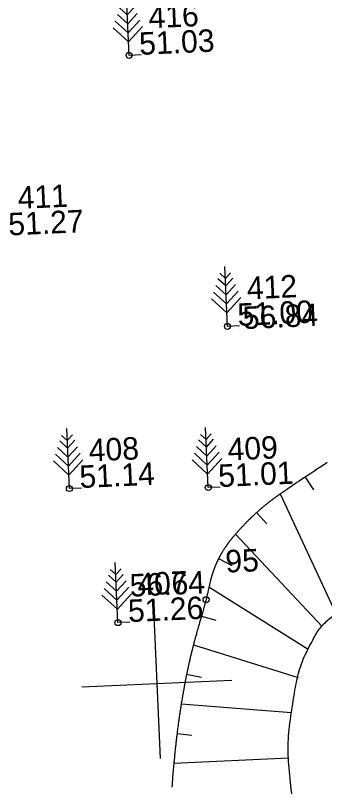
# Model space of a CAD drawing. Extents: x 642181 to 642470, y 6454579 to 6454826.
# Drawn here: x 642246.15 to 642256.44, y 6454645.71 to 6454671.41 of the extents above; entities that cross this region are included whole.
import ezdxf

# ---------------------------------------------------------------- set-up
doc = ezdxf.new("R2010")
doc.units = 0
for name, color, linetype in [('10', 7, 'Continuous'), ('31', 7, 'Continuous'), ('42', 7, 'Continuous'), ('54', 7, 'Continuous'), ('59', 7, 'Continuous'), ('61', 7, 'Continuous'), ('62', 7, 'Continuous'), ('Default', 7, 'Continuous')]:
    doc.layers.add(name, color=color, linetype=linetype)

# ---------------------------------------------------------------- blocks, each defined once
blk = doc.blocks.new('VKORIS')
at = {"layer": '61'}
for p, q in [((0, 250), (0, -250)), ((-250, 0), (250, 0))]:
    blk.add_line(p, q, dxfattribs=at)
blk = doc.blocks.new('POINT_DISPLAY')
at = {"layer": 'Default'}
blk.add_line((0, 0), (0, 0), dxfattribs=at)
blk = doc.blocks.new('PUNKT_1')
at = {"layer": '54'}
blk.add_circle((0, 0), 10, dxfattribs=at)
blk = doc.blocks.new('VMAND_8')
at = {"layer": '10'}
for p, q in [((0, 0), (0, 200)), ((0, 135), (-24.865, 159.865)), ((0, 160), (-18.108, 178.108)), ((0, 160), (18.108, 178.108)), ((0, 135), (24.865, 159.865)), ((0, 105), (-32.973, 137.973)), ((0, 105), (32.973, 137.973)), ((0, 75), (-41.081, 116.081)), ((0, 75), (41.081, 116.081)), ((0, 45), (-49.189, 94.189)), ((0, 45), (49.189, 94.189)), ((40, 0), (0, 0))]:
    blk.add_line(p, q, dxfattribs=at)

msp = doc.modelspace()

# ---------------------------------------------------------------- linework, layer by layer
at = {"layer": '42'}
for p, q in [((642255.793, 6454656.022), (642256.07, 6454655.606)), ((642254.963, 6454655.464), (642256.814, 6454651.481)), ((642254.18, 6454654.843), (642254.515, 6454654.472)), ((642253.48, 6454654.13), (642256.359, 6454651.046)), ((642252.914, 6454653.309), (642253.36, 6454653.084)), ((642252.594, 6454652.365), (642255.899, 6454650.295)), ((642252.345, 6454651.397), (642252.825, 6454651.259)), ((642252.075, 6454650.434), (642255.559, 6454649.352)), ((642251.851, 6454649.46), (642252.341, 6454649.359)), ((642251.672, 6454648.476), (642255.344, 6454648.181)), ((642251.532, 6454647.486), (642252.028, 6454647.424)), ((642251.424, 6454646.492), (642255.251, 6454646.667))]:
    msp.add_line(p, q, dxfattribs=at)
for points in [[(642256.529, 6454656.511), (642256.436, 6454656.449), (642256.348, 6454656.391), (642256.266, 6454656.337), (642256.209, 6454656.299)], [(642256.209, 6454656.299), (642256.189, 6454656.286), (642256.117, 6454656.238), (642256.05, 6454656.193), (642255.986, 6454656.151), (642255.868, 6454656.072), (642255.764, 6454656.002), (642255.673, 6454655.942), (642255.594, 6454655.889), (642255.524, 6454655.842), (642255.463, 6454655.801), (642255.41, 6454655.766), (642255.377, 6454655.744)], [(642255.377, 6454655.744), (642255.364, 6454655.734), (642255.282, 6454655.68), (642255.221, 6454655.639), (642255.175, 6454655.608), (642255.107, 6454655.562), (642255.038, 6454655.515), (642255.024, 6454655.506), (642255.01, 6454655.496), (642254.996, 6454655.486), (642254.982, 6454655.477), (642254.968, 6454655.468), (642254.955, 6454655.458), (642254.941, 6454655.449), (642254.928, 6454655.439), (642254.915, 6454655.43), (642254.902, 6454655.421), (642254.889, 6454655.412), (642254.876, 6454655.403), (642254.863, 6454655.394), (642254.85, 6454655.385), (642254.838, 6454655.376), (642254.826, 6454655.367), (642254.813, 6454655.358), (642254.801, 6454655.349), (642254.789, 6454655.34), (642254.777, 6454655.331), (642254.766, 6454655.323), (642254.754, 6454655.314), (642254.742, 6454655.305), (642254.731, 6454655.297), (642254.72, 6454655.288), (642254.708, 6454655.28), (642254.697, 6454655.272), (642254.686, 6454655.263), (642254.675, 6454655.255), (642254.664, 6454655.247), (642254.654, 6454655.238), (642254.643, 6454655.23), (642254.633, 6454655.222), (642254.622, 6454655.214), (642254.612, 6454655.206), (642254.602, 6454655.198), (642254.591, 6454655.19), (642254.581, 6454655.182), (642254.571, 6454655.174), (642254.562, 6454655.166), (642254.561, 6454655.166)], [(642254.406, 6454655.04), (642254.389, 6454655.026), (642254.373, 6454655.012), (642254.357, 6454654.999), (642254.341, 6454654.985), (642254.325, 6454654.972), (642254.31, 6454654.959), (642254.295, 6454654.945), (642254.28, 6454654.933), (642254.266, 6454654.92), (642254.251, 6454654.907), (642254.237, 6454654.895), (642254.224, 6454654.883), (642254.21, 6454654.871), (642254.197, 6454654.859), (642254.184, 6454654.847), (642254.171, 6454654.836), (642254.158, 6454654.824), (642254.146, 6454654.813), (642254.134, 6454654.802), (642254.122, 6454654.791), (642254.11, 6454654.78), (642254.098, 6454654.769), (642254.087, 6454654.759), (642254.076, 6454654.748), (642254.065, 6454654.738), (642254.054, 6454654.728), (642254.043, 6454654.718), (642254.033, 6454654.708), (642254.023, 6454654.698), (642254.013, 6454654.688), (642254.003, 6454654.679), (642253.993, 6454654.67), (642253.983, 6454654.66), (642253.974, 6454654.651), (642253.965, 6454654.642), (642253.956, 6454654.633), (642253.938, 6454654.616), (642253.92, 6454654.599), (642253.904, 6454654.582), (642253.888, 6454654.566), (642253.872, 6454654.551), (642253.857, 6454654.535), (642253.842, 6454654.521), (642253.828, 6454654.506), (642253.819, 6454654.497)], [(642254.561, 6454655.166), (642254.552, 6454655.159), (642254.532, 6454655.143), (642254.513, 6454655.128), (642254.495, 6454655.113), (642254.476, 6454655.098), (642254.458, 6454655.083), (642254.441, 6454655.069), (642254.423, 6454655.054), (642254.406, 6454655.04)], [(642253.819, 6454654.497), (642253.814, 6454654.492), (642253.801, 6454654.479), (642253.788, 6454654.466), (642253.776, 6454654.453), (642253.764, 6454654.441), (642253.753, 6454654.429), (642253.741, 6454654.417), (642253.731, 6454654.405), (642253.72, 6454654.394), (642253.71, 6454654.384), (642253.7, 6454654.373), (642253.691, 6454654.363), (642253.682, 6454654.353), (642253.673, 6454654.344), (642253.656, 6454654.325), (642253.64, 6454654.308), (642253.625, 6454654.292), (642253.611, 6454654.276), (642253.597, 6454654.262), (642253.585, 6454654.248), (642253.574, 6454654.236), (642253.563, 6454654.224), (642253.553, 6454654.212), (642253.543, 6454654.202), (642253.534, 6454654.192), (642253.518, 6454654.173), (642253.503, 6454654.157), (642253.491, 6454654.142), (642253.48, 6454654.13), (642253.47, 6454654.118), (642253.453, 6454654.099), (642253.44, 6454654.084), (642253.431, 6454654.073), (642253.417, 6454654.057), (642253.403, 6454654.04), (642253.395, 6454654.03), (642253.386, 6454654.021), (642253.378, 6454654.011), (642253.371, 6454654.002), (642253.363, 6454653.992), (642253.355, 6454653.983), (642253.347, 6454653.974), (642253.34, 6454653.964), (642253.333, 6454653.955), (642253.325, 6454653.946), (642253.318, 6454653.937), (642253.311, 6454653.928), (642253.304, 6454653.919), (642253.297, 6454653.91), (642253.29, 6454653.901), (642253.283, 6454653.892), (642253.276, 6454653.883), (642253.27, 6454653.875), (642253.263, 6454653.866), (642253.257, 6454653.857), (642253.25, 6454653.849)], [(642253.25, 6454653.849), (642253.244, 6454653.84), (642253.237, 6454653.832), (642253.231, 6454653.823), (642253.225, 6454653.815), (642253.219, 6454653.807), (642253.213, 6454653.799), (642253.207, 6454653.79), (642253.201, 6454653.782), (642253.196, 6454653.774), (642253.19, 6454653.766), (642253.184, 6454653.758), (642253.179, 6454653.75), (642253.173, 6454653.742), (642253.17, 6454653.738)], [(642253.17, 6454653.738), (642253.168, 6454653.734), (642253.162, 6454653.727), (642253.157, 6454653.719), (642253.152, 6454653.711), (642253.147, 6454653.704), (642253.141, 6454653.696), (642253.136, 6454653.688), (642253.131, 6454653.681), (642253.126, 6454653.673), (642253.122, 6454653.666), (642253.117, 6454653.659), (642253.112, 6454653.651), (642253.107, 6454653.644), (642253.103, 6454653.637), (642253.093, 6454653.623), (642253.084, 6454653.609), (642253.076, 6454653.595), (642253.067, 6454653.581), (642253.059, 6454653.567), (642253.05, 6454653.554), (642253.042, 6454653.541), (642253.035, 6454653.528), (642253.027, 6454653.515), (642253.019, 6454653.502), (642253.012, 6454653.49), (642253.005, 6454653.477), (642252.998, 6454653.465), (642252.991, 6454653.453), (642252.985, 6454653.441), (642252.978, 6454653.43), (642252.972, 6454653.418), (642252.966, 6454653.407), (642252.959, 6454653.396), (642252.954, 6454653.385), (642252.948, 6454653.374), (642252.942, 6454653.363), (642252.936, 6454653.353), (642252.931, 6454653.342), (642252.926, 6454653.332), (642252.921, 6454653.322), (642252.915, 6454653.312), (642252.911, 6454653.302), (642252.906, 6454653.292), (642252.901, 6454653.283), (642252.896, 6454653.273), (642252.892, 6454653.264), (642252.887, 6454653.255), (642252.883, 6454653.246), (642252.879, 6454653.237), (642252.874, 6454653.228), (642252.87, 6454653.219), (642252.866, 6454653.211), (642252.863, 6454653.203), (642252.859, 6454653.194), (642252.855, 6454653.186), (642252.851, 6454653.178), (642252.848, 6454653.17), (642252.844, 6454653.162), (642252.841, 6454653.155), (642252.837, 6454653.147), (642252.831, 6454653.132), (642252.825, 6454653.118), (642252.819, 6454653.104), (642252.813, 6454653.09), (642252.807, 6454653.077), (642252.802, 6454653.064), (642252.797, 6454653.051), (642252.792, 6454653.039), (642252.787, 6454653.028), (642252.783, 6454653.016), (642252.778, 6454653.005), (642252.774, 6454652.994), (642252.77, 6454652.984), (642252.766, 6454652.974), (642252.763, 6454652.964), (642252.759, 6454652.955), (642252.756, 6454652.946), (642252.753, 6454652.937), (642252.749, 6454652.928), (642252.746, 6454652.92), (642252.744, 6454652.911), (642252.741, 6454652.904), (642252.735, 6454652.888), (642252.73, 6454652.874), (642252.726, 6454652.86), (642252.722, 6454652.848)], [(642252.718, 6454652.836), (642252.714, 6454652.825), (642252.711, 6454652.814), (642252.708, 6454652.804), (642252.705, 6454652.795), (642252.702, 6454652.786), (642252.699, 6454652.778), (642252.695, 6454652.763), (642252.691, 6454652.75), (642252.687, 6454652.738), (642252.684, 6454652.728), (642252.682, 6454652.718), (642252.679, 6454652.711), (642252.675, 6454652.697), (642252.673, 6454652.686), (642252.668, 6454652.671), (642252.664, 6454652.655), (642252.661, 6454652.644), (642252.658, 6454652.633), (642252.655, 6454652.622), (642252.653, 6454652.612), (642252.65, 6454652.601), (642252.647, 6454652.591), (642252.642, 6454652.571), (642252.638, 6454652.551), (642252.633, 6454652.532), (642252.629, 6454652.514), (642252.624, 6454652.496), (642252.62, 6454652.479), (642252.616, 6454652.462), (642252.613, 6454652.446), (642252.609, 6454652.43), (642252.602, 6454652.399), (642252.596, 6454652.371), (642252.59, 6454652.344), (642252.567, 6454652.243), (642252.559, 6454652.205), (642252.551, 6454652.172), (642252.545, 6454652.144), (642252.539, 6454652.118), (642252.534, 6454652.096), (642252.529, 6454652.077), (642252.525, 6454652.06), (642252.522, 6454652.045), (642252.519, 6454652.033), (642252.516, 6454652.021), (642252.511, 6454652.002), (642252.507, 6454651.987), (642252.504, 6454651.976), (642252.5, 6454651.959), (642252.496, 6454651.942), (642252.489, 6454651.916), (642252.482, 6454651.889), (642252.479, 6454651.878)], [(642252.722, 6454652.848), (642252.722, 6454652.848), (642252.718, 6454652.836)], [(642252.479, 6454651.878), (642252.475, 6454651.863), (642252.468, 6454651.838), (642252.461, 6454651.813), (642252.454, 6454651.788), (642252.448, 6454651.764), (642252.441, 6454651.74), (642252.435, 6454651.716), (642252.428, 6454651.693), (642252.422, 6454651.67), (642252.41, 6454651.626), (642252.397, 6454651.582), (642252.385, 6454651.54), (642252.374, 6454651.499), (642252.363, 6454651.46), (642252.352, 6454651.422), (642252.341, 6454651.385), (642252.321, 6454651.313), (642252.282, 6454651.178), (642252.265, 6454651.12), (642252.249, 6454651.064), (642252.234, 6454651.013), (642252.22, 6454650.964), (642252.207, 6454650.919), (642252.207, 6454650.916)], [(642252.207, 6454650.916), (642252.195, 6454650.876), (642252.184, 6454650.836), (642252.174, 6454650.798), (642252.164, 6454650.763), (642252.155, 6454650.73), (642252.146, 6454650.699), (642252.138, 6454650.67), (642252.131, 6454650.643), (642252.124, 6454650.617), (642252.117, 6454650.593), (642252.111, 6454650.571), (642252.105, 6454650.55), (642252.1, 6454650.53), (642252.095, 6454650.511), (642252.086, 6454650.476), (642252.078, 6454650.446), (642252.071, 6454650.419), (642252.065, 6454650.396), (642252.06, 6454650.375), (642252.055, 6454650.358), (642252.047, 6454650.326), (642252.041, 6454650.303), (642252.037, 6454650.285), (642252.03, 6454650.258), (642252.024, 6454650.232)], [(642252.024, 6454650.232), (642252.016, 6454650.201), (642252.009, 6454650.171), (642252.002, 6454650.141), (642251.994, 6454650.111), (642251.987, 6454650.081), (642251.98, 6454650.051), (642251.974, 6454650.022), (642251.967, 6454649.993), (642251.96, 6454649.964), (642251.957, 6454649.948)], [(642251.957, 6454649.948), (642251.954, 6454649.935), (642251.947, 6454649.907), (642251.941, 6454649.879), (642251.934, 6454649.85), (642251.928, 6454649.823), (642251.922, 6454649.795), (642251.916, 6454649.768), (642251.91, 6454649.741), (642251.904, 6454649.714), (642251.898, 6454649.687), (642251.893, 6454649.66), (642251.887, 6454649.634), (642251.882, 6454649.608), (642251.876, 6454649.582), (642251.871, 6454649.556), (642251.865, 6454649.53), (642251.86, 6454649.505), (642251.855, 6454649.48), (642251.85, 6454649.455), (642251.845, 6454649.43), (642251.84, 6454649.405), (642251.835, 6454649.381), (642251.83, 6454649.357), (642251.825, 6454649.333), (642251.821, 6454649.309), (642251.816, 6454649.285), (642251.811, 6454649.262), (642251.807, 6454649.238), (642251.802, 6454649.215), (642251.798, 6454649.192), (642251.794, 6454649.17), (642251.789, 6454649.147), (642251.785, 6454649.124), (642251.781, 6454649.102), (642251.777, 6454649.08), (642251.773, 6454649.058), (642251.769, 6454649.036), (642251.765, 6454649.015), (642251.761, 6454648.993), (642251.756, 6454648.969)], [(642251.756, 6454648.969), (642251.753, 6454648.951), (642251.745, 6454648.909), (642251.738, 6454648.868), (642251.731, 6454648.827), (642251.724, 6454648.787), (642251.717, 6454648.748), (642251.711, 6454648.709), (642251.704, 6454648.671), (642251.698, 6454648.633), (642251.692, 6454648.596), (642251.686, 6454648.56), (642251.68, 6454648.524), (642251.674, 6454648.489), (642251.669, 6454648.454), (642251.663, 6454648.42), (642251.658, 6454648.386), (642251.653, 6454648.353), (642251.648, 6454648.32), (642251.643, 6454648.288), (642251.638, 6454648.256), (642251.633, 6454648.225), (642251.629, 6454648.194), (642251.624, 6454648.164), (642251.62, 6454648.134), (642251.615, 6454648.105), (642251.611, 6454648.076), (642251.607, 6454648.048), (642251.603, 6454648.02), (642251.599, 6454647.992), (642251.598, 6454647.982)], [(642251.598, 6454647.982), (642251.595, 6454647.965), (642251.592, 6454647.938), (642251.588, 6454647.912), (642251.584, 6454647.886), (642251.581, 6454647.861), (642251.577, 6454647.836), (642251.574, 6454647.811), (642251.571, 6454647.787), (642251.564, 6454647.739), (642251.558, 6454647.692), (642251.552, 6454647.647), (642251.547, 6454647.604), (642251.541, 6454647.562), (642251.536, 6454647.521), (642251.531, 6454647.481), (642251.527, 6454647.443), (642251.522, 6454647.406), (642251.518, 6454647.369), (642251.514, 6454647.335), (642251.51, 6454647.301), (642251.506, 6454647.268), (642251.502, 6454647.236), (642251.498, 6454647.205)], [(642251.498, 6454647.205), (642251.495, 6454647.176), (642251.492, 6454647.147), (642251.489, 6454647.119), (642251.486, 6454647.091), (642251.483, 6454647.065), (642251.477, 6454647.014), (642251.474, 6454646.989)], [(642251.474, 6454646.989), (642251.472, 6454646.966), (642251.467, 6454646.922), (642251.463, 6454646.88), (642251.458, 6454646.84), (642251.455, 6454646.803), (642251.451, 6454646.769), (642251.448, 6454646.736), (642251.445, 6454646.706), (642251.442, 6454646.677), (642251.437, 6454646.624), (642251.432, 6454646.577), (642251.428, 6454646.536), (642251.425, 6454646.5), (642251.422, 6454646.469), (642251.416, 6454646.414), (642251.413, 6454646.372), (642251.41, 6454646.341), (642251.406, 6454646.295), (642251.401, 6454646.249), (642251.398, 6454646.213), (642251.395, 6454646.179), (642251.392, 6454646.144), (642251.39, 6454646.111), (642251.387, 6454646.078), (642251.385, 6454646.045), (642251.382, 6454646.013), (642251.381, 6454645.994)], [(642251.381, 6454645.994), (642251.38, 6454645.981), (642251.377, 6454645.95), (642251.375, 6454645.92), (642251.373, 6454645.89), (642251.371, 6454645.86), (642251.369, 6454645.831), (642251.367, 6454645.802), (642251.365, 6454645.774), (642251.364, 6454645.746), (642251.362, 6454645.718), (642251.36, 6454645.691)]]:
    msp.add_lwpolyline(points, dxfattribs=at)
msp.add_open_spline([(642271.296, 6454615.606), (642271.35, 6454615.978), (642271.405, 6454616.35), (642271.459, 6454616.723), (642271.542, 6454617.284), (642271.05, 6454617.773), (642270.691, 6454618.241), (642269.439, 6454619.868), (642267.788, 6454620.968), (642266.695, 6454622.61), (642265.897, 6454623.81), (642265.117, 6454625.023), (642264.379, 6454626.263), (642263.513, 6454627.72), (642262.633, 6454629.165), (642261.829, 6454630.656), (642261.38, 6454631.492), (642260.996, 6454632.361), (642260.564, 6454633.204), (642259.583, 6454635.117), (642258.444, 6454636.938), (642257.46, 6454638.862), (642256.77, 6454640.211), (642256.315, 6454641.63), (642255.869, 6454643.098), (642255.564, 6454644.098), (642255.381, 6454645.11), (642255.283, 6454646.127), (642255.201, 6454646.971), (642255.28, 6454647.831), (642255.418, 6454648.687), (642255.524, 6454649.348), (642255.712, 6454649.957), (642256.035, 6454650.568), (642256.237, 6454650.95), (642256.49, 6454651.218), (642256.844, 6454651.505), (642257.157, 6454651.759), (642257.487, 6454651.929), (642257.823, 6454652), (642258.272, 6454652.095), (642258.78, 6454651.979), (642259.242, 6454651.613), (642259.656, 6454651.284), (642259.831, 6454650.922), (642259.943, 6454650.492), (642260.083, 6454649.951), (642260.051, 6454649.38), (642260.216, 6454648.852), (642260.756, 6454647.121), (642261.36, 6454645.405), (642261.896, 6454643.673), (642262.042, 6454643.198), (642262.148, 6454642.711), (642262.31, 6454642.239), (642262.609, 6454641.368), (642263.102, 6454640.586), (642263.571, 6454639.791), (642264.922, 6454637.505), (642266.361, 6454635.301), (642267.866, 6454633.133), (642268.815, 6454631.767), (642270.182, 6454630.738), (642271.091, 6454629.321), (642272.201, 6454627.588), (642272.884, 6454625.659), (642273.642, 6454623.775), (642273.949, 6454623.011), (642273.972, 6454622.162), (642274.349, 6454621.403), (642274.602, 6454620.894), (642275.039, 6454620.465), (642275.551, 6454620.255), (642275.851, 6454620.132), (642276.152, 6454620.009), (642276.452, 6454619.885)], degree=3, dxfattribs=at)

# ---------------------------------------------------------------- block references
at = {"layer": '10', "rotation": 2.5641348900800813}
for name, p, xscale, yscale in [('VMAND_8', (642249.937, 6454670.08), 0.009998996664485326, 0.009998996664485327), ('POINT_DISPLAY', (642249.937, 6454670.08), 0.009998996664485327, 0.00999899666448533), ('VMAND_8', (642253.211, 6454661.048), 0.009998996664485326, 0.009998996664485327), ('POINT_DISPLAY', (642253.211, 6454661.048), 0.009998996664485327, 0.00999899666448533), ('POINT_DISPLAY', (642253.387, 6454660.94), 0.009998996664485327, 0.00999899666448533), ('VMAND_8', (642247.948, 6454655.645), 0.009998996664485326, 0.009998996664485327), ('VMAND_8', (642252.57, 6454655.679), 0.009998996664485326, 0.009998996664485327), ('POINT_DISPLAY', (642247.948, 6454655.645), 0.009998996664485327, 0.00999899666448533), ('POINT_DISPLAY', (642252.57, 6454655.679), 0.009998996664485327, 0.00999899666448533), ('VMAND_8', (642249.565, 6454651.178), 0.009998996664485326, 0.009998996664485327), ('POINT_DISPLAY', (642249.565, 6454651.178), 0.009998996664485327, 0.00999899666448533)]:
    msp.add_blockref(name, p, dxfattribs=dict(at, xscale=xscale, yscale=yscale))
at = {"layer": '31', "xscale": 0.009998996664485327, "yscale": 0.00999899666448533, "rotation": 2.5641348900800813}
msp.add_blockref('POINT_DISPLAY', (642252.496, 6454651.942), dxfattribs=at)
at = {"layer": '54', "xscale": 0.009998996664485326, "yscale": 0.009998996664485327, "rotation": 2.5641348900800813}
for p in [(642249.937, 6454670.08), (642253.211, 6454661.048), (642247.948, 6454655.645), (642252.57, 6454655.679), (642252.496, 6454651.942), (642249.565, 6454651.178)]:
    msp.add_blockref('PUNKT_1', p, dxfattribs=at)
at = {"layer": '61', "xscale": 0.009998996664485326, "yscale": 0.009998996664485327, "rotation": 2.5641348900800813}
msp.add_blockref('VKORIS', (642250.856, 6454649.152), dxfattribs=at)
msp.add_blockref('VKORIS', (642250.856, 6454649.152), dxfattribs=at)
msp.add_blockref('VKORIS', (642250.856, 6454649.152), dxfattribs=at)

# ---------------------------------------------------------------- texts
at = {"layer": '31'}
msp.add_text('56.64', height=0.7499, rotation=2.5641, dxfattribs=at).set_placement((642249.971, 6454652.041))
at = {"layer": '59'}
msp.add_text('51.01', height=0.7499, rotation=2.5641, dxfattribs=at).set_placement((642252.919, 6454655.695))
at = {"layer": '62'}
for s, p in [('416', (642250.597, 6454670.981)), ('411', (642246.242, 6454664.962)), ('412', (642253.871, 6454661.948)), ('408', (642248.608, 6454656.546)), ('409', (642253.23, 6454656.579)), ('95', (642253.156, 6454652.843)), ('407', (642250.226, 6454652.078))]:
    msp.add_text(s, height=0.7499, rotation=2.5641, dxfattribs=at).set_placement(p)
at = {"layer": 'Default'}
for s, p in [('51.03', (642250.287, 6454670.096)), ('51.27', (642245.931, 6454664.078)), ('51.00', (642253.561, 6454661.063)), ('56.84', (642253.737, 6454660.956)), ('51.14', (642248.298, 6454655.661)), ('51.26', (642249.915, 6454651.193))]:
    msp.add_text(s, height=0.7499, rotation=2.5641, dxfattribs=at).set_placement(p)

doc.saveas('drawing.dxf')
